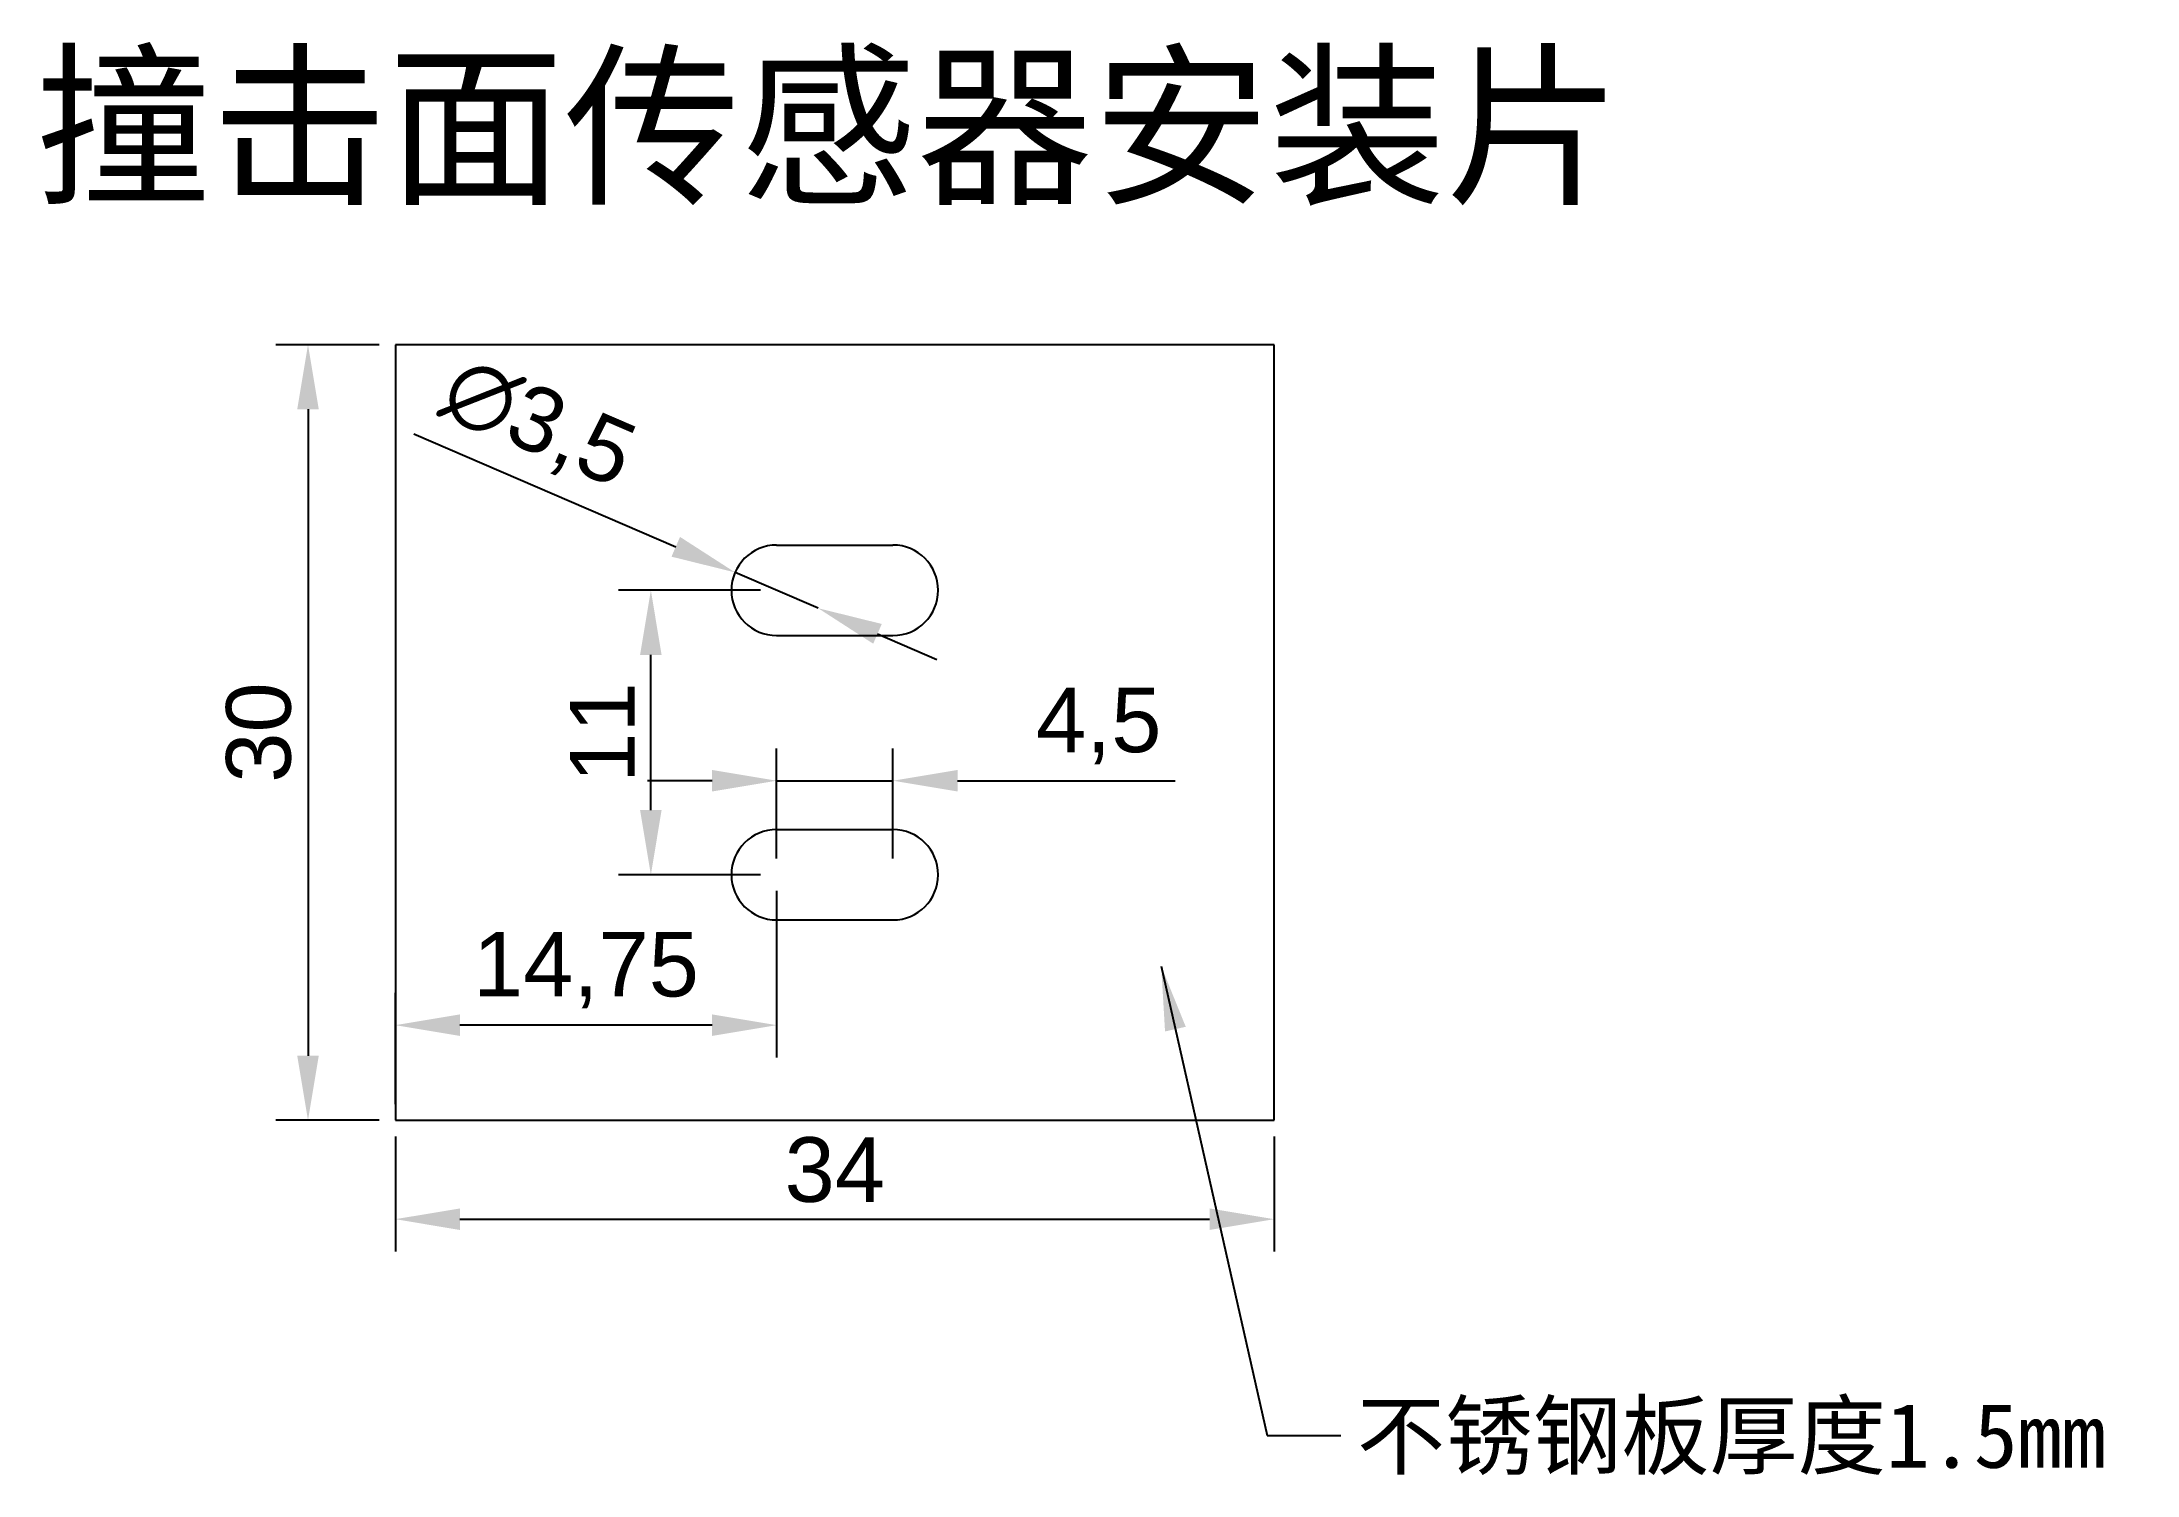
# Model space of a CAD drawing. Header units: millimetres. Extents: x -13.7 to 67.4, y -13.7 to 41.7.
import ezdxf

# ---------------------------------------------------------------- set-up
doc = ezdxf.new("R2010")
doc.units = ezdxf.units.MM
doc.styles.get("Standard").update_dxf_attribs({"font": 'arial.ttf'})
doc.dimstyles.new('ISO-25', dxfattribs={"dimtxt": 2.5, "dimasz": 2.5, "dimexe": 1.25, "dimexo": 0.625, "dimtad": 1, "dimtxsty": 'Standard', "dimcen": 2.5, "dimadec": 0, "dimazin": 0, "dimtfac": 1, "dimtmove": 0, "dimatfit": 3, "dimfxl": 1, "dimarcsym": 0})

# ---------------------------------------------------------------- blocks, each defined once
blk = doc.blocks.new('*D10')
at = {"color": 0, "lineweight": -2, "transparency": 16777216}
for p, q in [((-0.625, 30), (-4.628, 30)), ((-3.378, 27.5), (-3.378, 2.5)), ((-0.625, 0), (-4.628, 0))]:
    blk.add_line(p, q, dxfattribs=at)
at = {"color": 0, "transparency": 16777216}
for points in [[(-3.795, 27.5), (-2.961, 27.5), (-3.378, 30)], [(-3.795, 2.5), (-2.961, 2.5), (-3.378, 0)]]:
    blk.add_solid(points, dxfattribs=at)
at = {"layer": 'Defpoints', "color": 0, "transparency": 16777216}
for p in [(0, 30), (-3.378, 0), (0, 0)]:
    blk.add_point(p, dxfattribs=at)
at = {"color": 0, "transparency": 16777216, "insert": (-5.28, 15), "char_height": 2.5, "attachment_point": 5, "rotation": 90}
blk.add_mtext('30', dxfattribs=at)
blk = doc.blocks.new('*D11')
at = {"color": 0, "lineweight": -2, "transparency": 16777216}
for p, q in [((0, -0.625), (0, -5.074)), ((34, -0.625), (34, -5.074)), ((2.5, -3.824), (31.5, -3.824))]:
    blk.add_line(p, q, dxfattribs=at)
at = {"color": 0, "transparency": 16777216}
for points in [[(2.5, -3.408), (2.5, -4.241), (0, -3.824)], [(31.5, -3.408), (31.5, -4.241), (34, -3.824)]]:
    blk.add_solid(points, dxfattribs=at)
at = {"layer": 'Defpoints', "color": 0, "transparency": 16777216}
for p in [(0, 0), (34, 0), (34, -3.824)]:
    blk.add_point(p, dxfattribs=at)
at = {"color": 0, "transparency": 16777216, "insert": (17, -1.922), "char_height": 2.5, "attachment_point": 5}
blk.add_mtext('34', dxfattribs=at)
blk = doc.blocks.new('*D12')
at = {"color": 0, "lineweight": -2, "transparency": 16777216}
for p, q in [((14.125, 20.5), (8.635, 20.5)), ((9.885, 12), (9.885, 18)), ((14.125, 9.5), (8.635, 9.5))]:
    blk.add_line(p, q, dxfattribs=at)
at = {"color": 0, "transparency": 16777216}
for points in [[(9.468, 18), (10.301, 18), (9.885, 20.5)], [(9.468, 12), (10.301, 12), (9.885, 9.5)]]:
    blk.add_solid(points, dxfattribs=at)
at = {"layer": 'Defpoints', "color": 0, "transparency": 16777216}
for p in [(9.885, 20.5), (14.75, 20.5), (14.75, 9.5)]:
    blk.add_point(p, dxfattribs=at)
at = {"color": 0, "transparency": 16777216, "insert": (8.005, 15), "char_height": 2.5, "attachment_point": 5, "rotation": 90}
blk.add_mtext('11', dxfattribs=at)
blk = doc.blocks.new('*D13')
at = {"color": 0, "lineweight": -2, "transparency": 16777216}
for p, q in [((0.71, 26.557), (10.848, 22.183)), ((16.357, 19.807), (13.143, 21.193)), ((18.652, 18.817), (20.948, 17.826))]:
    blk.add_line(p, q, dxfattribs=at)
at = {"color": 0, "transparency": 16777216}
for points in [[(11.013, 22.566), (10.683, 21.801), (13.143, 21.193)], [(18.817, 19.199), (18.487, 18.434), (16.357, 19.807)]]:
    blk.add_solid(points, dxfattribs=at)
at = {"layer": 'Defpoints', "color": 0, "transparency": 16777216}
for p in [(13.143, 21.193), (16.357, 19.807)]:
    blk.add_point(p, dxfattribs=at)
at = {"color": 0, "transparency": 16777216, "insert": (5.49, 26.856), "char_height": 2.5, "attachment_point": 5, "rotation": 336.66507}
blk.add_mtext('∅3,5', dxfattribs=at)
blk = doc.blocks.new('*D14')
at = {"color": 0, "lineweight": -2, "transparency": 16777216}
for p, q in [((14.75, 10.125), (14.75, 14.385)), ((19.25, 10.125), (19.25, 14.385)), ((12.25, 13.135), (9.75, 13.135)), ((14.75, 13.135), (19.25, 13.135)), ((21.75, 13.135), (30.171, 13.135))]:
    blk.add_line(p, q, dxfattribs=at)
at = {"color": 0, "transparency": 16777216}
for points in [[(12.25, 13.551), (12.25, 12.718), (14.75, 13.135)], [(21.75, 13.551), (21.75, 12.718), (19.25, 13.135)]]:
    blk.add_solid(points, dxfattribs=at)
at = {"layer": 'Defpoints', "color": 0, "transparency": 16777216}
for p in [(19.25, 13.135), (14.75, 9.5), (19.25, 9.5)]:
    blk.add_point(p, dxfattribs=at)
at = {"color": 0, "transparency": 16777216, "insert": (27.21, 15.257), "char_height": 2.5, "attachment_point": 5}
blk.add_mtext('4,5', dxfattribs=at)
blk = doc.blocks.new('*D15')
at = {"color": 0, "lineweight": -2, "transparency": 16777216}
for p, q in [((14.75, 8.875), (14.75, 2.431)), ((0, 0.625), (0, 4.931)), ((12.25, 3.681), (2.5, 3.681))]:
    blk.add_line(p, q, dxfattribs=at)
at = {"color": 0, "transparency": 16777216}
for points in [[(2.5, 4.097), (2.5, 3.264), (0, 3.681)], [(12.25, 4.097), (12.25, 3.264), (14.75, 3.681)]]:
    blk.add_solid(points, dxfattribs=at)
at = {"layer": 'Defpoints', "color": 0, "transparency": 16777216}
for p in [(14.75, 9.5), (0, 3.681), (0, 0)]:
    blk.add_point(p, dxfattribs=at)
at = {"color": 0, "transparency": 16777216, "insert": (7.375, 5.808), "char_height": 2.5, "attachment_point": 5}
blk.add_mtext('14,75', dxfattribs=at)

msp = doc.modelspace()

# ---------------------------------------------------------------- linework, layer by layer
at = {"color": 0}
for p, q in [((34, 30), (0, 30)), ((0, 30), (0, 0)), ((34, 0), (34, 30)), ((14.75, 22.25), (19.25, 22.25)), ((14.75, 18.75), (19.25, 18.75)), ((14.75, 11.25), (19.25, 11.25)), ((14.75, 7.75), (19.25, 7.75)), ((0, 0), (34, 0))]:
    msp.add_line(p, q, dxfattribs=at)
for centre, start, end in [((14.75, 20.5), 90, 270), ((19.25, 20.5), 270, 90), ((14.75, 9.5), 90, 270), ((19.25, 9.5), 270, 90)]:
    msp.add_arc(centre, 1.75, start, end, dxfattribs=at)

# ---------------------------------------------------------------- texts
at = {"color": 2, "insert": (-13.931, 40.948), "char_height": 5, "width": 143.19276, "attachment_point": 1}
msp.add_mtext('{\\fSimSun|b0|i0|c134|p2;撞击面传感器安装片}', dxfattribs=at)
at = {"color": 3, "insert": (37.197, -10.939), "char_height": 2.5, "width": 91.18206, "attachment_point": 1}
msp.add_mtext('{\\fSimSun|b0|i0|c134|p2;不锈钢板厚度1.5mm}', dxfattribs=at)

# ---------------------------------------------------------------- dimensions: what is measured, and where the dimension line sits
at = {"color": 3}
for base, p1, p2, picture, middle in [((-3.378, 0), (0, 30), (0, 0), '*D10', (-5.28, 15)), ((9.885, 20.5), (14.75, 9.5), (14.75, 20.5), '*D12', (8.005, 15))]:
    dim = msp.add_linear_dim(base=base, p1=p1, p2=p2, angle=90, dimstyle='ISO-25', dxfattribs=at)
    dim.commit()
    dim.dimension.update_dxf_attribs({"geometry": picture, "text_midpoint": middle})
dim = msp.add_diameter_dim_2p(p1=(16.357, 19.807), p2=(13.143, 21.193), dimstyle='ISO-25', dxfattribs=at)
dim.commit()
dim.dimension.update_dxf_attribs({"geometry": '*D13', "text_midpoint": (5.49, 26.856)})
for base, p1, p2, picture, middle in [((19.25, 13.135), (14.75, 9.5), (19.25, 9.5), '*D14', (27.21, 15.257)), ((0, 3.681), (14.75, 9.5), (0, 0), '*D15', (7.375, 5.808)), ((34, -3.824), (0, 0), (34, 0), '*D11', (17, -1.922))]:
    dim = msp.add_linear_dim(base=base, p1=p1, p2=p2, dimstyle='ISO-25', dxfattribs=at)
    dim.commit()
    dim.dimension.update_dxf_attribs({"geometry": picture, "text_midpoint": middle})

# ---------------------------------------------------------------- leaders
at = {"color": 3, "annotation_type": 0, "has_hookline": 1, "hookline_direction": 0, "text_width": 30.182}
msp.add_leader([(29.626, 5.966), (33.722, -12.189), (36.572, -12.189)], dimstyle='ISO-25', override={"dimgap": 0.625, "dimtad": 0}, dxfattribs=at)

doc.saveas('drawing.dxf')
